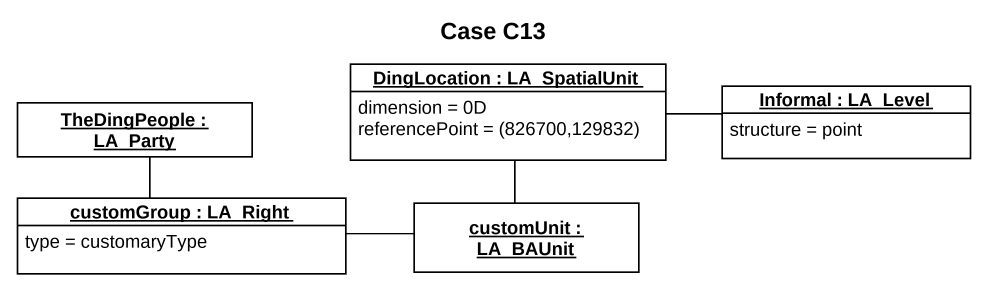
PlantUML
@startuml
title Case C13
hide circle
hide empty members
object "DingLocation : LA_SpatialUnit" as DingLocation #FFFFFF {
  dimension = 0D
  referencePoint = (826700,129832)
}
object "TheDingPeople : LA_Party" as TheDingPeople #FFFFFF
object "Informal : LA_Level" as Informal #FFFFFF {
  structure = point
}
object "customGroup : LA_Right" as customGroup #FFFFFF {
  type = customaryType
}
object "customUnit : LA_BAUnit" as customUnit #FFFFFF
DingLocation -right- Informal
DingLocation -- customUnit
TheDingPeople -- customGroup
customGroup -right- customUnit
@enduml
